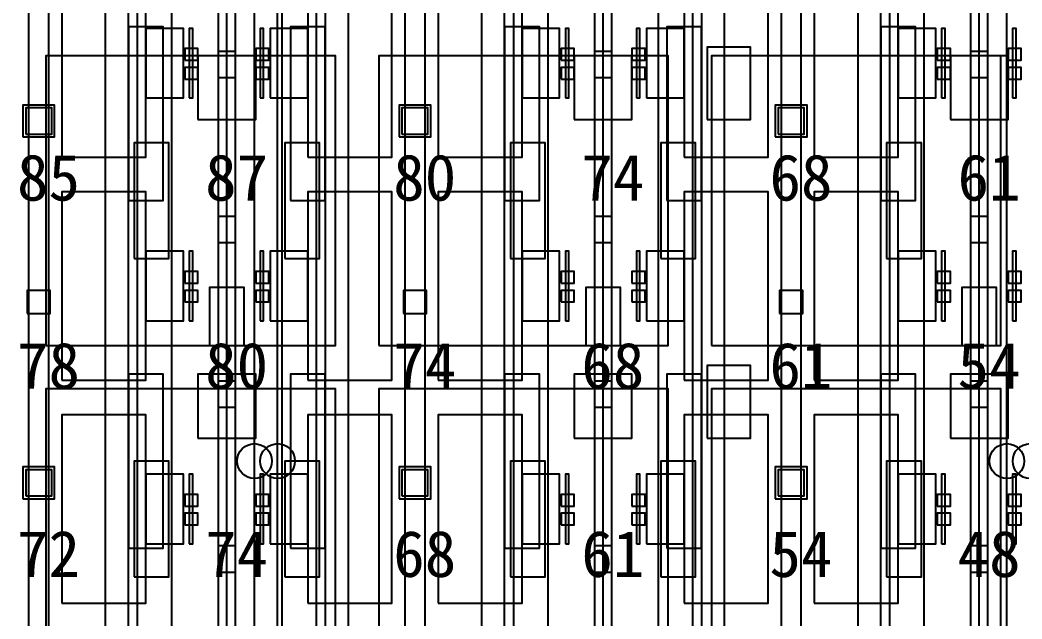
# Model space of a CAD drawing. Header units: metres. Extents: x -1640 to 1560, y -268 to 2338.
# Drawn here: x 67.1 to 101.72, y 1332.55 to 1353.24 of the extents above; entities that cross this region are included whole.
import ezdxf

# ---------------------------------------------------------------- set-up
doc = ezdxf.new("R2010")
doc.units = ezdxf.units.M
for name, color, linetype in [('1F_CHL', 4, 'Continuous'), ('1F_PUMP', 2, 'Continuous'), ('1F_SCR', 3, 'Continuous'), ('1F_STRUCT_COLUMN', 8, 'Continuous'), ('2F_CSF_LATERAL_RACK_CONCEPT', 9, 'Continuous'), ('2F_RFG', 5, 'Continuous'), ('2F_STRUCT_COLUMN', 8, 'Continuous'), ('2F_VMB', 6, 'Continuous'), ('3F_CLEANROOM_OVERHEAD_PIPE_DUCT_CONCEPT', 9, 'Continuous'), ('3F_CVD', 3, 'Continuous'), ('3F_EHS_EGRESS_DIST_M', 2, 'Continuous'), ('3F_FOUP', 5, 'Continuous'), ('3F_OHT', 9, 'Continuous'), ('3F_OHTV', 1, 'Continuous'), ('3F_STRUCT_COLUMN', 8, 'Continuous'), ('3F_TBAR', 6, 'Continuous'), ('4F_FFU', 1, 'Continuous'), ('4F_STRUCT_PLENUM_TRUSS_CONCEPT', 9, 'Continuous'), ('5F_CHL', 4, 'Continuous'), ('5F_PUMP', 2, 'Continuous'), ('5F_SCR', 3, 'Continuous'), ('5F_STRUCT_COLUMN', 8, 'Continuous'), ('6F_CSF_LATERAL_RACK_CONCEPT', 9, 'Continuous'), ('6F_RFG', 5, 'Continuous'), ('6F_STRUCT_COLUMN', 8, 'Continuous'), ('6F_VMB', 6, 'Continuous'), ('7F_CLEANROOM_OVERHEAD_PIPE_DUCT_CONCEPT', 9, 'Continuous'), ('7F_CVD', 3, 'Continuous'), ('7F_EHS_EGRESS_DIST_M', 2, 'Continuous'), ('7F_FOUP', 5, 'Continuous'), ('7F_OHT', 9, 'Continuous'), ('7F_OHTV', 1, 'Continuous'), ('7F_STRUCT_COLUMN', 8, 'Continuous'), ('7F_TBAR', 6, 'Continuous'), ('8F_FFU', 1, 'Continuous'), ('8F_STRUCT_PLENUM_TRUSS_CONCEPT', 9, 'Continuous'), ('EHS_TREATED_EXHAUST', 30, 'Continuous'), ('UTIL_PCW.R_CONCEPT', 1, 'Continuous'), ('UTIL_PCW.R_RISER', 1, 'Continuous'), ('UTIL_PCW.S_CONCEPT', 6, 'Continuous'), ('UTIL_PCW.S_RISER', 6, 'Continuous')]:
    doc.layers.add(name, color=color, linetype=linetype)

msp = doc.modelspace()

# ---------------------------------------------------------------- linework, layer by layer
at = {"layer": '1F_CHL'}
for points in [[(90.85, 1349.8), (92.35, 1349.8), (92.35, 1352.3), (90.85, 1352.3)], [(90.85, 1338.8), (92.35, 1338.8), (92.35, 1341.3), (90.85, 1341.3)]]:
    msp.add_lwpolyline(points, close=True, dxfattribs=at)
at = {"layer": '1F_PUMP'}
for points in [[(71.05, 1345), (72.25, 1345), (72.25, 1349), (71.05, 1349)], [(76.25, 1345), (77.45, 1345), (77.45, 1349), (76.25, 1349)], [(84.05, 1345), (85.25, 1345), (85.25, 1349), (84.05, 1349)], [(89.25, 1345), (90.45, 1345), (90.45, 1349), (89.25, 1349)], [(97.05, 1345), (98.25, 1345), (98.25, 1349), (97.05, 1349)], [(71.05, 1334), (72.25, 1334), (72.25, 1338), (71.05, 1338)], [(76.25, 1334), (77.45, 1334), (77.45, 1338), (76.25, 1338)], [(84.05, 1334), (85.25, 1334), (85.25, 1338), (84.05, 1338)], [(89.25, 1334), (90.45, 1334), (90.45, 1338), (89.25, 1338)], [(97.05, 1334), (98.25, 1334), (98.25, 1338), (97.05, 1338)]]:
    msp.add_lwpolyline(points, close=True, dxfattribs=at)
at = {"layer": '1F_SCR'}
for points in [[(73.25, 1349.8), (75.25, 1349.8), (75.25, 1352), (73.25, 1352)], [(86.25, 1349.8), (88.25, 1349.8), (88.25, 1352), (86.25, 1352)], [(99.25, 1349.8), (101.25, 1349.8), (101.25, 1352), (99.25, 1352)], [(73.25, 1338.8), (75.25, 1338.8), (75.25, 1341), (73.25, 1341)], [(86.25, 1338.8), (88.25, 1338.8), (88.25, 1341), (86.25, 1341)], [(99.25, 1338.8), (101.25, 1338.8), (101.25, 1341), (99.25, 1341)]]:
    msp.add_lwpolyline(points, close=True, dxfattribs=at)
at = {"layer": '1F_STRUCT_COLUMN'}
for points in [[(67.2, 1349.2), (68.3, 1349.2), (68.3, 1350.3), (67.2, 1350.3)], [(80.2, 1349.2), (81.3, 1349.2), (81.3, 1350.3), (80.2, 1350.3)], [(93.2, 1349.2), (94.3, 1349.2), (94.3, 1350.3), (93.2, 1350.3)], [(67.2, 1336.7), (68.3, 1336.7), (68.3, 1337.8), (67.2, 1337.8)], [(80.2, 1336.7), (81.3, 1336.7), (81.3, 1337.8), (80.2, 1337.8)], [(93.2, 1336.7), (94.3, 1336.7), (94.3, 1337.8), (93.2, 1337.8)]]:
    msp.add_lwpolyline(points, close=True, dxfattribs=at)
at = {"layer": '2F_CSF_LATERAL_RACK_CONCEPT'}
for points in [[(70.05, 1310), (70.85, 1310), (70.85, 1460), (70.05, 1460)], [(77.65, 1310), (78.45, 1310), (78.45, 1460), (77.65, 1460)], [(83.05, 1310), (83.85, 1310), (83.85, 1460), (83.05, 1460)], [(90.65, 1310), (91.45, 1310), (91.45, 1460), (90.65, 1460)], [(96.05, 1310), (96.85, 1310), (96.85, 1460), (96.05, 1460)]]:
    msp.add_lwpolyline(points, close=True, dxfattribs=at)
at = {"layer": '2F_RFG'}
for points in [[(70.85, 1347), (72.05, 1347), (72.05, 1353), (70.85, 1353)], [(76.45, 1347), (77.65, 1347), (77.65, 1353), (76.45, 1353)], [(83.85, 1347), (85.05, 1347), (85.05, 1353), (83.85, 1353)], [(89.45, 1347), (90.65, 1347), (90.65, 1353), (89.45, 1353)], [(96.85, 1347), (98.05, 1347), (98.05, 1353), (96.85, 1353)], [(70.85, 1335), (72.05, 1335), (72.05, 1341), (70.85, 1341)], [(76.45, 1335), (77.65, 1335), (77.65, 1341), (76.45, 1341)], [(83.85, 1335), (85.05, 1335), (85.05, 1341), (83.85, 1341)], [(89.45, 1335), (90.65, 1335), (90.65, 1341), (89.45, 1341)], [(96.85, 1335), (98.05, 1335), (98.05, 1341), (96.85, 1341)]]:
    msp.add_lwpolyline(points, close=True, dxfattribs=at)
at = {"layer": '2F_STRUCT_COLUMN'}
for points in [[(67.3, 1349.3), (68.2, 1349.3), (68.2, 1350.2), (67.3, 1350.2)], [(80.3, 1349.3), (81.2, 1349.3), (81.2, 1350.2), (80.3, 1350.2)], [(93.3, 1349.3), (94.2, 1349.3), (94.2, 1350.2), (93.3, 1350.2)], [(67.3, 1336.8), (68.2, 1336.8), (68.2, 1337.7), (67.3, 1337.7)], [(80.3, 1336.8), (81.2, 1336.8), (81.2, 1337.7), (80.3, 1337.7)], [(93.3, 1336.8), (94.2, 1336.8), (94.2, 1337.7), (93.3, 1337.7)]]:
    msp.add_lwpolyline(points, close=True, dxfattribs=at)
at = {"layer": '2F_VMB'}
for points in [[(73.65, 1342), (74.85, 1342), (74.85, 1344), (73.65, 1344)], [(86.65, 1342), (87.85, 1342), (87.85, 1344), (86.65, 1344)], [(99.65, 1342), (100.85, 1342), (100.85, 1344), (99.65, 1344)]]:
    msp.add_lwpolyline(points, close=True, dxfattribs=at)
at = {"layer": '3F_CLEANROOM_OVERHEAD_PIPE_DUCT_CONCEPT'}
for points in [[(71.15, 1309), (72.35, 1309), (72.35, 1461), (71.15, 1461)], [(76.15, 1309), (77.35, 1309), (77.35, 1461), (76.15, 1461)], [(84.15, 1309), (85.35, 1309), (85.35, 1461), (84.15, 1461)], [(89.15, 1309), (90.35, 1309), (90.35, 1461), (89.15, 1461)], [(97.15, 1309), (98.35, 1309), (98.35, 1461), (97.15, 1461)]]:
    msp.add_lwpolyline(points, close=True, dxfattribs=at)
at = {"layer": '3F_CVD'}
for points in [[(68.55, 1348.5), (71.45, 1348.5), (71.45, 1355), (68.55, 1355)], [(77.05, 1348.5), (79.95, 1348.5), (79.95, 1355), (77.05, 1355)], [(81.55, 1348.5), (84.45, 1348.5), (84.45, 1355), (81.55, 1355)], [(90.05, 1348.5), (92.95, 1348.5), (92.95, 1355), (90.05, 1355)], [(94.55, 1348.5), (97.45, 1348.5), (97.45, 1355), (94.55, 1355)], [(71.45, 1350.55), (72.75, 1350.55), (72.75, 1352.95), (71.45, 1352.95)], [(75.75, 1350.55), (77.05, 1350.55), (77.05, 1352.95), (75.75, 1352.95)], [(84.45, 1350.55), (85.75, 1350.55), (85.75, 1352.95), (84.45, 1352.95)], [(88.75, 1350.55), (90.05, 1350.55), (90.05, 1352.95), (88.75, 1352.95)], [(97.45, 1350.55), (98.75, 1350.55), (98.75, 1352.95), (97.45, 1352.95)], [(68.55, 1340.8), (71.45, 1340.8), (71.45, 1347.3), (68.55, 1347.3)], [(77.05, 1340.8), (79.95, 1340.8), (79.95, 1347.3), (77.05, 1347.3)], [(81.55, 1340.8), (84.45, 1340.8), (84.45, 1347.3), (81.55, 1347.3)], [(90.05, 1340.8), (92.95, 1340.8), (92.95, 1347.3), (90.05, 1347.3)], [(94.55, 1340.8), (97.45, 1340.8), (97.45, 1347.3), (94.55, 1347.3)], [(71.45, 1342.85), (72.75, 1342.85), (72.75, 1345.25), (71.45, 1345.25)], [(75.75, 1342.85), (77.05, 1342.85), (77.05, 1345.25), (75.75, 1345.25)], [(84.45, 1342.85), (85.75, 1342.85), (85.75, 1345.25), (84.45, 1345.25)], [(88.75, 1342.85), (90.05, 1342.85), (90.05, 1345.25), (88.75, 1345.25)], [(97.45, 1342.85), (98.75, 1342.85), (98.75, 1345.25), (97.45, 1345.25)], [(68.55, 1333.1), (71.45, 1333.1), (71.45, 1339.6), (68.55, 1339.6)], [(77.05, 1333.1), (79.95, 1333.1), (79.95, 1339.6), (77.05, 1339.6)], [(81.55, 1333.1), (84.45, 1333.1), (84.45, 1339.6), (81.55, 1339.6)], [(90.05, 1333.1), (92.95, 1333.1), (92.95, 1339.6), (90.05, 1339.6)], [(94.55, 1333.1), (97.45, 1333.1), (97.45, 1339.6), (94.55, 1339.6)], [(71.45, 1335.15), (72.75, 1335.15), (72.75, 1337.55), (71.45, 1337.55)], [(75.75, 1335.15), (77.05, 1335.15), (77.05, 1337.55), (75.75, 1337.55)], [(84.45, 1335.15), (85.75, 1335.15), (85.75, 1337.55), (84.45, 1337.55)], [(88.75, 1335.15), (90.05, 1335.15), (90.05, 1337.55), (88.75, 1337.55)], [(97.45, 1335.15), (98.75, 1335.15), (98.75, 1337.55), (97.45, 1337.55)]]:
    msp.add_lwpolyline(points, close=True, dxfattribs=at)
at = {"layer": '3F_FOUP'}
for points in [[(72.8, 1351.85), (73.25, 1351.85), (73.25, 1352.25), (72.8, 1352.25)], [(75.25, 1351.85), (75.7, 1351.85), (75.7, 1352.25), (75.25, 1352.25)], [(85.8, 1351.85), (86.25, 1351.85), (86.25, 1352.25), (85.8, 1352.25)], [(88.25, 1351.85), (88.7, 1351.85), (88.7, 1352.25), (88.25, 1352.25)], [(98.8, 1351.85), (99.25, 1351.85), (99.25, 1352.25), (98.8, 1352.25)], [(101.25, 1351.85), (101.7, 1351.85), (101.7, 1352.25), (101.25, 1352.25)], [(72.8, 1351.2), (73.25, 1351.2), (73.25, 1351.6), (72.8, 1351.6)], [(75.25, 1351.2), (75.7, 1351.2), (75.7, 1351.6), (75.25, 1351.6)], [(85.8, 1351.2), (86.25, 1351.2), (86.25, 1351.6), (85.8, 1351.6)], [(88.25, 1351.2), (88.7, 1351.2), (88.7, 1351.6), (88.25, 1351.6)], [(98.8, 1351.2), (99.25, 1351.2), (99.25, 1351.6), (98.8, 1351.6)], [(101.25, 1351.2), (101.7, 1351.2), (101.7, 1351.6), (101.25, 1351.6)], [(72.8, 1344.15), (73.25, 1344.15), (73.25, 1344.55), (72.8, 1344.55)], [(75.25, 1344.15), (75.7, 1344.15), (75.7, 1344.55), (75.25, 1344.55)], [(85.8, 1344.15), (86.25, 1344.15), (86.25, 1344.55), (85.8, 1344.55)], [(88.25, 1344.15), (88.7, 1344.15), (88.7, 1344.55), (88.25, 1344.55)], [(98.8, 1344.15), (99.25, 1344.15), (99.25, 1344.55), (98.8, 1344.55)], [(101.25, 1344.15), (101.7, 1344.15), (101.7, 1344.55), (101.25, 1344.55)], [(72.8, 1343.5), (73.25, 1343.5), (73.25, 1343.9), (72.8, 1343.9)], [(75.25, 1343.5), (75.7, 1343.5), (75.7, 1343.9), (75.25, 1343.9)], [(85.8, 1343.5), (86.25, 1343.5), (86.25, 1343.9), (85.8, 1343.9)], [(88.25, 1343.5), (88.7, 1343.5), (88.7, 1343.9), (88.25, 1343.9)], [(98.8, 1343.5), (99.25, 1343.5), (99.25, 1343.9), (98.8, 1343.9)], [(101.25, 1343.5), (101.7, 1343.5), (101.7, 1343.9), (101.25, 1343.9)], [(72.8, 1336.45), (73.25, 1336.45), (73.25, 1336.85), (72.8, 1336.85)], [(75.25, 1336.45), (75.7, 1336.45), (75.7, 1336.85), (75.25, 1336.85)], [(85.8, 1336.45), (86.25, 1336.45), (86.25, 1336.85), (85.8, 1336.85)], [(88.25, 1336.45), (88.7, 1336.45), (88.7, 1336.85), (88.25, 1336.85)], [(98.8, 1336.45), (99.25, 1336.45), (99.25, 1336.85), (98.8, 1336.85)], [(101.25, 1336.45), (101.7, 1336.45), (101.7, 1336.85), (101.25, 1336.85)], [(72.8, 1335.8), (73.25, 1335.8), (73.25, 1336.2), (72.8, 1336.2)], [(75.25, 1335.8), (75.7, 1335.8), (75.7, 1336.2), (75.25, 1336.2)], [(85.8, 1335.8), (86.25, 1335.8), (86.25, 1336.2), (85.8, 1336.2)], [(88.25, 1335.8), (88.7, 1335.8), (88.7, 1336.2), (88.25, 1336.2)], [(98.8, 1335.8), (99.25, 1335.8), (99.25, 1336.2), (98.8, 1336.2)], [(101.25, 1335.8), (101.7, 1335.8), (101.7, 1336.2), (101.25, 1336.2)]]:
    msp.add_lwpolyline(points, close=True, dxfattribs=at)
at = {"layer": '3F_OHT'}
for p, q in [((74.25, 1309), (74.25, 1381)), ((87.25, 1309), (87.25, 1381)), ((100.25, 1309), (100.25, 1381))]:
    msp.add_line(p, q, dxfattribs=at)
at = {"layer": '3F_OHTV'}
for points in [[(73.95, 1351.25), (74.55, 1351.25), (74.55, 1352.15), (73.95, 1352.15)], [(86.95, 1351.25), (87.55, 1351.25), (87.55, 1352.15), (86.95, 1352.15)], [(99.95, 1351.25), (100.55, 1351.25), (100.55, 1352.15), (99.95, 1352.15)], [(73.95, 1345.55), (74.55, 1345.55), (74.55, 1346.45), (73.95, 1346.45)], [(86.95, 1345.55), (87.55, 1345.55), (87.55, 1346.45), (86.95, 1346.45)], [(99.95, 1345.55), (100.55, 1345.55), (100.55, 1346.45), (99.95, 1346.45)], [(73.95, 1339.86), (74.55, 1339.86), (74.55, 1340.76), (73.95, 1340.76)], [(86.95, 1339.86), (87.55, 1339.86), (87.55, 1340.76), (86.95, 1340.76)], [(99.95, 1339.86), (100.55, 1339.86), (100.55, 1340.76), (99.95, 1340.76)], [(73.95, 1334.17), (74.55, 1334.17), (74.55, 1335.07), (73.95, 1335.07)], [(86.95, 1334.17), (87.55, 1334.17), (87.55, 1335.07), (86.95, 1335.07)], [(99.95, 1334.17), (100.55, 1334.17), (100.55, 1335.07), (99.95, 1335.07)]]:
    msp.add_lwpolyline(points, close=True, dxfattribs=at)
at = {"layer": '3F_STRUCT_COLUMN'}
for points in [[(67.35, 1343.1), (68.15, 1343.1), (68.15, 1343.9), (67.35, 1343.9)], [(80.35, 1343.1), (81.15, 1343.1), (81.15, 1343.9), (80.35, 1343.9)], [(93.35, 1343.1), (94.15, 1343.1), (94.15, 1343.9), (93.35, 1343.9)]]:
    msp.add_lwpolyline(points, close=True, dxfattribs=at)
at = {"layer": '3F_TBAR'}
for points in [[(72.95, 1350.55), (73.07, 1350.55), (73.07, 1352.95), (72.95, 1352.95)], [(75.4, 1350.55), (75.52, 1350.55), (75.52, 1352.95), (75.4, 1352.95)], [(85.95, 1350.55), (86.07, 1350.55), (86.07, 1352.95), (85.95, 1352.95)], [(88.4, 1350.55), (88.52, 1350.55), (88.52, 1352.95), (88.4, 1352.95)], [(98.95, 1350.55), (99.07, 1350.55), (99.07, 1352.95), (98.95, 1352.95)], [(101.4, 1350.55), (101.52, 1350.55), (101.52, 1352.95), (101.4, 1352.95)], [(72.95, 1342.85), (73.07, 1342.85), (73.07, 1345.25), (72.95, 1345.25)], [(75.4, 1342.85), (75.52, 1342.85), (75.52, 1345.25), (75.4, 1345.25)], [(85.95, 1342.85), (86.07, 1342.85), (86.07, 1345.25), (85.95, 1345.25)], [(88.4, 1342.85), (88.52, 1342.85), (88.52, 1345.25), (88.4, 1345.25)], [(98.95, 1342.85), (99.07, 1342.85), (99.07, 1345.25), (98.95, 1345.25)], [(101.4, 1342.85), (101.52, 1342.85), (101.52, 1345.25), (101.4, 1345.25)], [(72.95, 1335.15), (73.07, 1335.15), (73.07, 1337.55), (72.95, 1337.55)], [(75.4, 1335.15), (75.52, 1335.15), (75.52, 1337.55), (75.4, 1337.55)], [(85.95, 1335.15), (86.07, 1335.15), (86.07, 1337.55), (85.95, 1337.55)], [(88.4, 1335.15), (88.52, 1335.15), (88.52, 1337.55), (88.4, 1337.55)], [(98.95, 1335.15), (99.07, 1335.15), (99.07, 1337.55), (98.95, 1337.55)], [(101.4, 1335.15), (101.52, 1335.15), (101.52, 1337.55), (101.4, 1337.55)]]:
    msp.add_lwpolyline(points, close=True, dxfattribs=at)
at = {"layer": '4F_FFU'}
for points in [[(68, 1342), (78, 1342), (78, 1352), (68, 1352)], [(79.5, 1342), (89.5, 1342), (89.5, 1352), (79.5, 1352)], [(91, 1342), (101, 1342), (101, 1352), (91, 1352)], [(68, 1330.5), (78, 1330.5), (78, 1340.5), (68, 1340.5)], [(79.5, 1330.5), (89.5, 1330.5), (89.5, 1340.5), (79.5, 1340.5)], [(91, 1330.5), (101, 1330.5), (101, 1340.5), (91, 1340.5)]]:
    msp.add_lwpolyline(points, close=True, dxfattribs=at)
at = {"layer": '4F_STRUCT_PLENUM_TRUSS_CONCEPT'}
for points in [[(67.4, 1306), (68.1, 1306), (68.1, 1464), (67.4, 1464)], [(80.4, 1306), (81.1, 1306), (81.1, 1464), (80.4, 1464)], [(93.4, 1306), (94.1, 1306), (94.1, 1464), (93.4, 1464)]]:
    msp.add_lwpolyline(points, close=True, dxfattribs=at)
at = {"layer": '5F_CHL'}
for points in [[(90.85, 1349.8), (92.35, 1349.8), (92.35, 1352.3), (90.85, 1352.3)], [(90.85, 1338.8), (92.35, 1338.8), (92.35, 1341.3), (90.85, 1341.3)]]:
    msp.add_lwpolyline(points, close=True, dxfattribs=at)
at = {"layer": '5F_PUMP'}
for points in [[(71.05, 1345), (72.25, 1345), (72.25, 1349), (71.05, 1349)], [(76.25, 1345), (77.45, 1345), (77.45, 1349), (76.25, 1349)], [(84.05, 1345), (85.25, 1345), (85.25, 1349), (84.05, 1349)], [(89.25, 1345), (90.45, 1345), (90.45, 1349), (89.25, 1349)], [(97.05, 1345), (98.25, 1345), (98.25, 1349), (97.05, 1349)], [(71.05, 1334), (72.25, 1334), (72.25, 1338), (71.05, 1338)], [(76.25, 1334), (77.45, 1334), (77.45, 1338), (76.25, 1338)], [(84.05, 1334), (85.25, 1334), (85.25, 1338), (84.05, 1338)], [(89.25, 1334), (90.45, 1334), (90.45, 1338), (89.25, 1338)], [(97.05, 1334), (98.25, 1334), (98.25, 1338), (97.05, 1338)]]:
    msp.add_lwpolyline(points, close=True, dxfattribs=at)
at = {"layer": '5F_SCR'}
for points in [[(73.25, 1349.8), (75.25, 1349.8), (75.25, 1352), (73.25, 1352)], [(86.25, 1349.8), (88.25, 1349.8), (88.25, 1352), (86.25, 1352)], [(99.25, 1349.8), (101.25, 1349.8), (101.25, 1352), (99.25, 1352)], [(73.25, 1338.8), (75.25, 1338.8), (75.25, 1341), (73.25, 1341)], [(86.25, 1338.8), (88.25, 1338.8), (88.25, 1341), (86.25, 1341)], [(99.25, 1338.8), (101.25, 1338.8), (101.25, 1341), (99.25, 1341)]]:
    msp.add_lwpolyline(points, close=True, dxfattribs=at)
at = {"layer": '5F_STRUCT_COLUMN'}
for points in [[(67.2, 1349.2), (68.3, 1349.2), (68.3, 1350.3), (67.2, 1350.3)], [(80.2, 1349.2), (81.3, 1349.2), (81.3, 1350.3), (80.2, 1350.3)], [(93.2, 1349.2), (94.3, 1349.2), (94.3, 1350.3), (93.2, 1350.3)], [(67.2, 1336.7), (68.3, 1336.7), (68.3, 1337.8), (67.2, 1337.8)], [(80.2, 1336.7), (81.3, 1336.7), (81.3, 1337.8), (80.2, 1337.8)], [(93.2, 1336.7), (94.3, 1336.7), (94.3, 1337.8), (93.2, 1337.8)]]:
    msp.add_lwpolyline(points, close=True, dxfattribs=at)
at = {"layer": '6F_CSF_LATERAL_RACK_CONCEPT'}
for points in [[(70.05, 1310), (70.85, 1310), (70.85, 1460), (70.05, 1460)], [(77.65, 1310), (78.45, 1310), (78.45, 1460), (77.65, 1460)], [(83.05, 1310), (83.85, 1310), (83.85, 1460), (83.05, 1460)], [(90.65, 1310), (91.45, 1310), (91.45, 1460), (90.65, 1460)], [(96.05, 1310), (96.85, 1310), (96.85, 1460), (96.05, 1460)]]:
    msp.add_lwpolyline(points, close=True, dxfattribs=at)
at = {"layer": '6F_RFG'}
for points in [[(70.85, 1347), (72.05, 1347), (72.05, 1353), (70.85, 1353)], [(76.45, 1347), (77.65, 1347), (77.65, 1353), (76.45, 1353)], [(83.85, 1347), (85.05, 1347), (85.05, 1353), (83.85, 1353)], [(89.45, 1347), (90.65, 1347), (90.65, 1353), (89.45, 1353)], [(96.85, 1347), (98.05, 1347), (98.05, 1353), (96.85, 1353)], [(70.85, 1335), (72.05, 1335), (72.05, 1341), (70.85, 1341)], [(76.45, 1335), (77.65, 1335), (77.65, 1341), (76.45, 1341)], [(83.85, 1335), (85.05, 1335), (85.05, 1341), (83.85, 1341)], [(89.45, 1335), (90.65, 1335), (90.65, 1341), (89.45, 1341)], [(96.85, 1335), (98.05, 1335), (98.05, 1341), (96.85, 1341)]]:
    msp.add_lwpolyline(points, close=True, dxfattribs=at)
at = {"layer": '6F_STRUCT_COLUMN'}
for points in [[(67.3, 1349.3), (68.2, 1349.3), (68.2, 1350.2), (67.3, 1350.2)], [(80.3, 1349.3), (81.2, 1349.3), (81.2, 1350.2), (80.3, 1350.2)], [(93.3, 1349.3), (94.2, 1349.3), (94.2, 1350.2), (93.3, 1350.2)], [(67.3, 1336.8), (68.2, 1336.8), (68.2, 1337.7), (67.3, 1337.7)], [(80.3, 1336.8), (81.2, 1336.8), (81.2, 1337.7), (80.3, 1337.7)], [(93.3, 1336.8), (94.2, 1336.8), (94.2, 1337.7), (93.3, 1337.7)]]:
    msp.add_lwpolyline(points, close=True, dxfattribs=at)
at = {"layer": '6F_VMB'}
for points in [[(73.65, 1342), (74.85, 1342), (74.85, 1344), (73.65, 1344)], [(86.65, 1342), (87.85, 1342), (87.85, 1344), (86.65, 1344)], [(99.65, 1342), (100.85, 1342), (100.85, 1344), (99.65, 1344)]]:
    msp.add_lwpolyline(points, close=True, dxfattribs=at)
at = {"layer": '7F_CLEANROOM_OVERHEAD_PIPE_DUCT_CONCEPT'}
for points in [[(71.15, 1309), (72.35, 1309), (72.35, 1461), (71.15, 1461)], [(76.15, 1309), (77.35, 1309), (77.35, 1461), (76.15, 1461)], [(84.15, 1309), (85.35, 1309), (85.35, 1461), (84.15, 1461)], [(89.15, 1309), (90.35, 1309), (90.35, 1461), (89.15, 1461)], [(97.15, 1309), (98.35, 1309), (98.35, 1461), (97.15, 1461)]]:
    msp.add_lwpolyline(points, close=True, dxfattribs=at)
at = {"layer": '7F_CVD'}
for points in [[(68.55, 1348.5), (71.45, 1348.5), (71.45, 1355), (68.55, 1355)], [(77.05, 1348.5), (79.95, 1348.5), (79.95, 1355), (77.05, 1355)], [(81.55, 1348.5), (84.45, 1348.5), (84.45, 1355), (81.55, 1355)], [(90.05, 1348.5), (92.95, 1348.5), (92.95, 1355), (90.05, 1355)], [(94.55, 1348.5), (97.45, 1348.5), (97.45, 1355), (94.55, 1355)], [(71.45, 1350.55), (72.75, 1350.55), (72.75, 1352.95), (71.45, 1352.95)], [(75.75, 1350.55), (77.05, 1350.55), (77.05, 1352.95), (75.75, 1352.95)], [(84.45, 1350.55), (85.75, 1350.55), (85.75, 1352.95), (84.45, 1352.95)], [(88.75, 1350.55), (90.05, 1350.55), (90.05, 1352.95), (88.75, 1352.95)], [(97.45, 1350.55), (98.75, 1350.55), (98.75, 1352.95), (97.45, 1352.95)], [(68.55, 1340.8), (71.45, 1340.8), (71.45, 1347.3), (68.55, 1347.3)], [(77.05, 1340.8), (79.95, 1340.8), (79.95, 1347.3), (77.05, 1347.3)], [(81.55, 1340.8), (84.45, 1340.8), (84.45, 1347.3), (81.55, 1347.3)], [(90.05, 1340.8), (92.95, 1340.8), (92.95, 1347.3), (90.05, 1347.3)], [(94.55, 1340.8), (97.45, 1340.8), (97.45, 1347.3), (94.55, 1347.3)], [(71.45, 1342.85), (72.75, 1342.85), (72.75, 1345.25), (71.45, 1345.25)], [(75.75, 1342.85), (77.05, 1342.85), (77.05, 1345.25), (75.75, 1345.25)], [(84.45, 1342.85), (85.75, 1342.85), (85.75, 1345.25), (84.45, 1345.25)], [(88.75, 1342.85), (90.05, 1342.85), (90.05, 1345.25), (88.75, 1345.25)], [(97.45, 1342.85), (98.75, 1342.85), (98.75, 1345.25), (97.45, 1345.25)], [(68.55, 1333.1), (71.45, 1333.1), (71.45, 1339.6), (68.55, 1339.6)], [(77.05, 1333.1), (79.95, 1333.1), (79.95, 1339.6), (77.05, 1339.6)], [(81.55, 1333.1), (84.45, 1333.1), (84.45, 1339.6), (81.55, 1339.6)], [(90.05, 1333.1), (92.95, 1333.1), (92.95, 1339.6), (90.05, 1339.6)], [(94.55, 1333.1), (97.45, 1333.1), (97.45, 1339.6), (94.55, 1339.6)], [(71.45, 1335.15), (72.75, 1335.15), (72.75, 1337.55), (71.45, 1337.55)], [(75.75, 1335.15), (77.05, 1335.15), (77.05, 1337.55), (75.75, 1337.55)], [(84.45, 1335.15), (85.75, 1335.15), (85.75, 1337.55), (84.45, 1337.55)], [(88.75, 1335.15), (90.05, 1335.15), (90.05, 1337.55), (88.75, 1337.55)], [(97.45, 1335.15), (98.75, 1335.15), (98.75, 1337.55), (97.45, 1337.55)]]:
    msp.add_lwpolyline(points, close=True, dxfattribs=at)
at = {"layer": '7F_FOUP'}
for points in [[(72.8, 1351.85), (73.25, 1351.85), (73.25, 1352.25), (72.8, 1352.25)], [(75.25, 1351.85), (75.7, 1351.85), (75.7, 1352.25), (75.25, 1352.25)], [(85.8, 1351.85), (86.25, 1351.85), (86.25, 1352.25), (85.8, 1352.25)], [(88.25, 1351.85), (88.7, 1351.85), (88.7, 1352.25), (88.25, 1352.25)], [(98.8, 1351.85), (99.25, 1351.85), (99.25, 1352.25), (98.8, 1352.25)], [(101.25, 1351.85), (101.7, 1351.85), (101.7, 1352.25), (101.25, 1352.25)], [(72.8, 1351.2), (73.25, 1351.2), (73.25, 1351.6), (72.8, 1351.6)], [(75.25, 1351.2), (75.7, 1351.2), (75.7, 1351.6), (75.25, 1351.6)], [(85.8, 1351.2), (86.25, 1351.2), (86.25, 1351.6), (85.8, 1351.6)], [(88.25, 1351.2), (88.7, 1351.2), (88.7, 1351.6), (88.25, 1351.6)], [(98.8, 1351.2), (99.25, 1351.2), (99.25, 1351.6), (98.8, 1351.6)], [(101.25, 1351.2), (101.7, 1351.2), (101.7, 1351.6), (101.25, 1351.6)], [(72.8, 1344.15), (73.25, 1344.15), (73.25, 1344.55), (72.8, 1344.55)], [(75.25, 1344.15), (75.7, 1344.15), (75.7, 1344.55), (75.25, 1344.55)], [(85.8, 1344.15), (86.25, 1344.15), (86.25, 1344.55), (85.8, 1344.55)], [(88.25, 1344.15), (88.7, 1344.15), (88.7, 1344.55), (88.25, 1344.55)], [(98.8, 1344.15), (99.25, 1344.15), (99.25, 1344.55), (98.8, 1344.55)], [(101.25, 1344.15), (101.7, 1344.15), (101.7, 1344.55), (101.25, 1344.55)], [(72.8, 1343.5), (73.25, 1343.5), (73.25, 1343.9), (72.8, 1343.9)], [(75.25, 1343.5), (75.7, 1343.5), (75.7, 1343.9), (75.25, 1343.9)], [(85.8, 1343.5), (86.25, 1343.5), (86.25, 1343.9), (85.8, 1343.9)], [(88.25, 1343.5), (88.7, 1343.5), (88.7, 1343.9), (88.25, 1343.9)], [(98.8, 1343.5), (99.25, 1343.5), (99.25, 1343.9), (98.8, 1343.9)], [(101.25, 1343.5), (101.7, 1343.5), (101.7, 1343.9), (101.25, 1343.9)], [(72.8, 1336.45), (73.25, 1336.45), (73.25, 1336.85), (72.8, 1336.85)], [(75.25, 1336.45), (75.7, 1336.45), (75.7, 1336.85), (75.25, 1336.85)], [(85.8, 1336.45), (86.25, 1336.45), (86.25, 1336.85), (85.8, 1336.85)], [(88.25, 1336.45), (88.7, 1336.45), (88.7, 1336.85), (88.25, 1336.85)], [(98.8, 1336.45), (99.25, 1336.45), (99.25, 1336.85), (98.8, 1336.85)], [(101.25, 1336.45), (101.7, 1336.45), (101.7, 1336.85), (101.25, 1336.85)], [(72.8, 1335.8), (73.25, 1335.8), (73.25, 1336.2), (72.8, 1336.2)], [(75.25, 1335.8), (75.7, 1335.8), (75.7, 1336.2), (75.25, 1336.2)], [(85.8, 1335.8), (86.25, 1335.8), (86.25, 1336.2), (85.8, 1336.2)], [(88.25, 1335.8), (88.7, 1335.8), (88.7, 1336.2), (88.25, 1336.2)], [(98.8, 1335.8), (99.25, 1335.8), (99.25, 1336.2), (98.8, 1336.2)], [(101.25, 1335.8), (101.7, 1335.8), (101.7, 1336.2), (101.25, 1336.2)]]:
    msp.add_lwpolyline(points, close=True, dxfattribs=at)
at = {"layer": '7F_OHT'}
for p, q in [((74.25, 1309), (74.25, 1381)), ((87.25, 1309), (87.25, 1381)), ((100.25, 1309), (100.25, 1381))]:
    msp.add_line(p, q, dxfattribs=at)
at = {"layer": '7F_OHTV'}
for points in [[(73.95, 1351.25), (74.55, 1351.25), (74.55, 1352.15), (73.95, 1352.15)], [(86.95, 1351.25), (87.55, 1351.25), (87.55, 1352.15), (86.95, 1352.15)], [(99.95, 1351.25), (100.55, 1351.25), (100.55, 1352.15), (99.95, 1352.15)], [(73.95, 1345.55), (74.55, 1345.55), (74.55, 1346.45), (73.95, 1346.45)], [(86.95, 1345.55), (87.55, 1345.55), (87.55, 1346.45), (86.95, 1346.45)], [(99.95, 1345.55), (100.55, 1345.55), (100.55, 1346.45), (99.95, 1346.45)], [(73.95, 1339.86), (74.55, 1339.86), (74.55, 1340.76), (73.95, 1340.76)], [(86.95, 1339.86), (87.55, 1339.86), (87.55, 1340.76), (86.95, 1340.76)], [(99.95, 1339.86), (100.55, 1339.86), (100.55, 1340.76), (99.95, 1340.76)], [(73.95, 1334.17), (74.55, 1334.17), (74.55, 1335.07), (73.95, 1335.07)], [(86.95, 1334.17), (87.55, 1334.17), (87.55, 1335.07), (86.95, 1335.07)], [(99.95, 1334.17), (100.55, 1334.17), (100.55, 1335.07), (99.95, 1335.07)]]:
    msp.add_lwpolyline(points, close=True, dxfattribs=at)
at = {"layer": '7F_STRUCT_COLUMN'}
for points in [[(67.35, 1343.1), (68.15, 1343.1), (68.15, 1343.9), (67.35, 1343.9)], [(80.35, 1343.1), (81.15, 1343.1), (81.15, 1343.9), (80.35, 1343.9)], [(93.35, 1343.1), (94.15, 1343.1), (94.15, 1343.9), (93.35, 1343.9)]]:
    msp.add_lwpolyline(points, close=True, dxfattribs=at)
at = {"layer": '7F_TBAR'}
for points in [[(72.95, 1350.55), (73.07, 1350.55), (73.07, 1352.95), (72.95, 1352.95)], [(75.4, 1350.55), (75.52, 1350.55), (75.52, 1352.95), (75.4, 1352.95)], [(85.95, 1350.55), (86.07, 1350.55), (86.07, 1352.95), (85.95, 1352.95)], [(88.4, 1350.55), (88.52, 1350.55), (88.52, 1352.95), (88.4, 1352.95)], [(98.95, 1350.55), (99.07, 1350.55), (99.07, 1352.95), (98.95, 1352.95)], [(101.4, 1350.55), (101.52, 1350.55), (101.52, 1352.95), (101.4, 1352.95)], [(72.95, 1342.85), (73.07, 1342.85), (73.07, 1345.25), (72.95, 1345.25)], [(75.4, 1342.85), (75.52, 1342.85), (75.52, 1345.25), (75.4, 1345.25)], [(85.95, 1342.85), (86.07, 1342.85), (86.07, 1345.25), (85.95, 1345.25)], [(88.4, 1342.85), (88.52, 1342.85), (88.52, 1345.25), (88.4, 1345.25)], [(98.95, 1342.85), (99.07, 1342.85), (99.07, 1345.25), (98.95, 1345.25)], [(101.4, 1342.85), (101.52, 1342.85), (101.52, 1345.25), (101.4, 1345.25)], [(72.95, 1335.15), (73.07, 1335.15), (73.07, 1337.55), (72.95, 1337.55)], [(75.4, 1335.15), (75.52, 1335.15), (75.52, 1337.55), (75.4, 1337.55)], [(85.95, 1335.15), (86.07, 1335.15), (86.07, 1337.55), (85.95, 1337.55)], [(88.4, 1335.15), (88.52, 1335.15), (88.52, 1337.55), (88.4, 1337.55)], [(98.95, 1335.15), (99.07, 1335.15), (99.07, 1337.55), (98.95, 1337.55)], [(101.4, 1335.15), (101.52, 1335.15), (101.52, 1337.55), (101.4, 1337.55)]]:
    msp.add_lwpolyline(points, close=True, dxfattribs=at)
at = {"layer": '8F_FFU'}
for points in [[(68, 1342), (78, 1342), (78, 1352), (68, 1352)], [(79.5, 1342), (89.5, 1342), (89.5, 1352), (79.5, 1352)], [(91, 1342), (101, 1342), (101, 1352), (91, 1352)], [(68, 1330.5), (78, 1330.5), (78, 1340.5), (68, 1340.5)], [(79.5, 1330.5), (89.5, 1330.5), (89.5, 1340.5), (79.5, 1340.5)], [(91, 1330.5), (101, 1330.5), (101, 1340.5), (91, 1340.5)]]:
    msp.add_lwpolyline(points, close=True, dxfattribs=at)
at = {"layer": '8F_STRUCT_PLENUM_TRUSS_CONCEPT'}
for points in [[(67.4, 1306), (68.1, 1306), (68.1, 1464), (67.4, 1464)], [(80.4, 1306), (81.1, 1306), (81.1, 1464), (80.4, 1464)], [(93.4, 1306), (94.1, 1306), (94.1, 1464), (93.4, 1464)]]:
    msp.add_lwpolyline(points, close=True, dxfattribs=at)
at = {"layer": 'EHS_TREATED_EXHAUST'}
for points in [[(73.95, 1310), (74.55, 1310), (74.55, 1472), (73.95, 1472)], [(73.95, 1310), (74.55, 1310), (74.55, 1472), (73.95, 1472)], [(86.95, 1310), (87.55, 1310), (87.55, 1472), (86.95, 1472)], [(86.95, 1310), (87.55, 1310), (87.55, 1472), (86.95, 1472)], [(99.95, 1310), (100.55, 1310), (100.55, 1472), (99.95, 1472)], [(99.95, 1310), (100.55, 1310), (100.55, 1472), (99.95, 1472)]]:
    msp.add_lwpolyline(points, close=True, dxfattribs=at)
at = {"layer": 'UTIL_PCW.R_CONCEPT'}
msp.add_line((76.005, 1311.78), (76.005, 1458.23), dxfattribs=at)
msp.add_line((76.005, 1311.78), (76.005, 1458.23), dxfattribs=at)
at = {"layer": 'UTIL_PCW.R_RISER'}
for centre in [(76.005, 1338.005), (76.005, 1338.005), (102.005, 1338.005), (102.005, 1338.005)]:
    msp.add_circle(centre, 0.6, dxfattribs=at)
at = {"layer": 'UTIL_PCW.S_CONCEPT'}
for p, q in [((75.205, 1311.78), (75.205, 1458.23)), ((75.205, 1311.78), (75.205, 1458.23)), ((101.205, 1311.78), (101.205, 1458.23)), ((101.205, 1311.78), (101.205, 1458.23))]:
    msp.add_line(p, q, dxfattribs=at)
at = {"layer": 'UTIL_PCW.S_RISER'}
for centre in [(75.205, 1338.005), (75.205, 1338.005), (101.205, 1338.005), (101.205, 1338.005)]:
    msp.add_circle(centre, 0.6, dxfattribs=at)

# ---------------------------------------------------------------- texts
at = {"layer": '3F_EHS_EGRESS_DIST_M'}
for s, p in [('85', (67, 1347)), ('87', (73.5, 1347)), ('80', (80, 1347)), ('74', (86.5, 1347)), ('68', (93, 1347)), ('61', (99.5, 1347)), ('78', (67, 1340.5)), ('80', (73.5, 1340.5)), ('74', (80, 1340.5)), ('68', (86.5, 1340.5)), ('61', (93, 1340.5)), ('54', (99.5, 1340.5)), ('72', (67, 1334)), ('74', (73.5, 1334)), ('68', (80, 1334)), ('61', (86.5, 1334)), ('54', (93, 1334)), ('48', (99.5, 1334))]:
    msp.add_text(s, height=1.6, dxfattribs=at).set_placement(p)
at = {"layer": '7F_EHS_EGRESS_DIST_M'}
for s, p in [('85', (67, 1347)), ('87', (73.5, 1347)), ('80', (80, 1347)), ('74', (86.5, 1347)), ('68', (93, 1347)), ('61', (99.5, 1347)), ('78', (67, 1340.5)), ('80', (73.5, 1340.5)), ('74', (80, 1340.5)), ('68', (86.5, 1340.5)), ('61', (93, 1340.5)), ('54', (99.5, 1340.5)), ('72', (67, 1334)), ('74', (73.5, 1334)), ('68', (80, 1334)), ('61', (86.5, 1334)), ('54', (93, 1334)), ('48', (99.5, 1334))]:
    msp.add_text(s, height=1.6, dxfattribs=at).set_placement(p)

doc.saveas('drawing.dxf')
